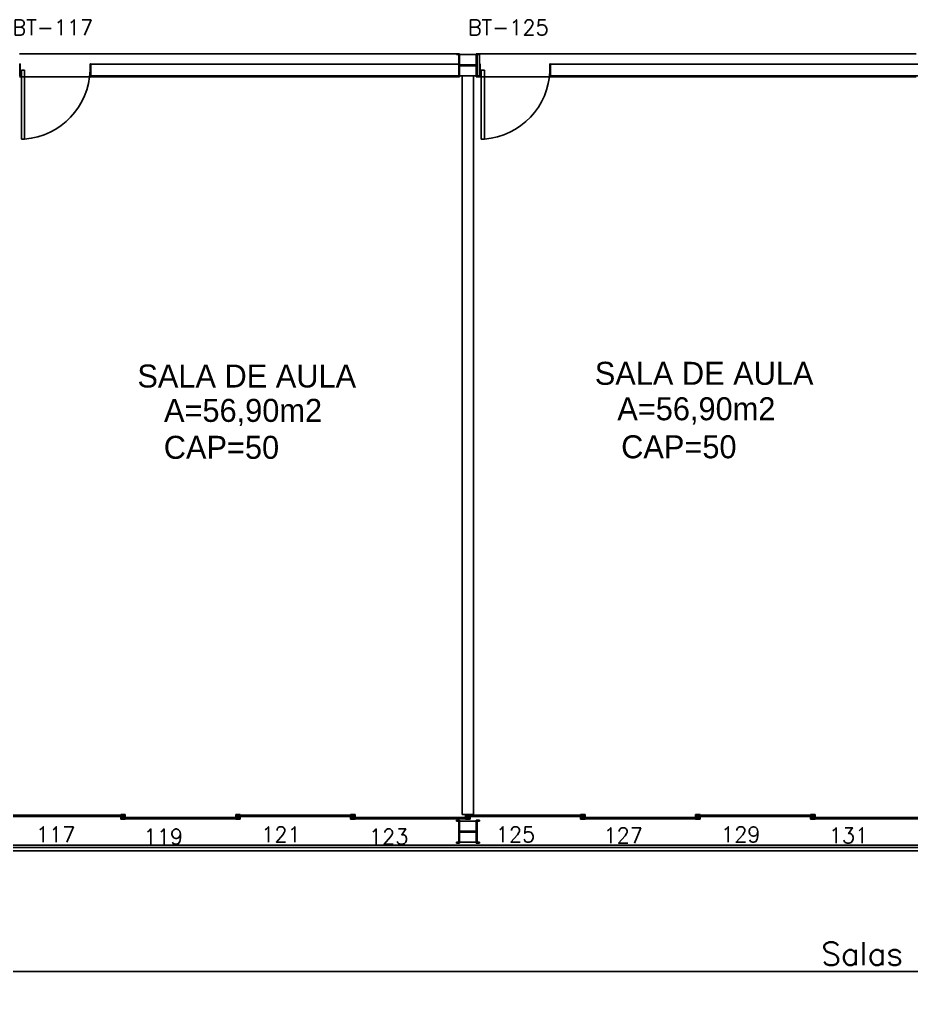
# Model space of a CAD drawing. Extents: x 940 to 1060, y 76 to 105.
# Drawn here: x 1027.12 to 1038.76, y 76.25 to 89.14 of the extents above; entities that cross this region are included whole.
import ezdxf
from ezdxf.enums import TextEntityAlignment as Align

# ---------------------------------------------------------------- set-up
doc = ezdxf.new("R2010")
doc.units = 0
doc.header["$LTSCALE"] = 0.5
doc.header["$MEASUREMENT"] = 0
doc.header["$PDMODE"] = 34
doc.header["$PDSIZE"] = 0.1
doc.layers.get('0').update_dxf_attribs({"linetype": 'CONTINUOUS'})
doc.layers.get('DEFPOINTS').update_dxf_attribs({"linetype": 'CONTINUOUS'})
for name, color, linetype in [('1', 1, 'CONTINUOUS'), ('ALVENARIA', 2, 'CONTINUOUS'), ('ENDEREÇO', 2, 'CONTINUOUS'), ('ESQUADRIAS', 1, 'CONTINUOUS'), ('ESTRUTURAS', 2, 'CONTINUOUS'), ('NMOD', 2, 'CONTINUOUS'), ('PORTA', 2, 'CONTINUOUS'), ('TEXTO', 2, 'CONTINUOUS'), ('TEXTO-CENTRO-CUSTO', 2, 'CONTINUOUS'), ('ÁREA', 2, 'CONTINUOUS')]:
    doc.layers.add(name, color=color, linetype=linetype)
doc.styles.add('FONTE', font='FONTE.shx', dxfattribs={"height": 0.4})
doc.styles.add('ROMANS', font='simplex.shx', dxfattribs={"height": 0.3})
doc.styles.add('UNB-100', font='simplex.shx', dxfattribs={"height": 0.2})
doc.dimstyles.new('1', dxfattribs={"dimtxt": 0.3, "dimasz": 0.18, "dimexe": 0.5, "dimexo": 1, "dimgap": 0.08, "dimtad": 1, "dimdec": 4, "dimzin": 12, "dimdsep": 46, "dimtxsty": 'ROMANS', "dimblk1": 'NONE', "dimblk2": 'NONE', "dimsah": 1, "dimcen": 0, "dimclrd": 2, "dimclre": 2, "dimclrt": 2, "dimadec": 0, "dimazin": 0, "dimtfac": 1, "dimtdec": 4, "dimtofl": 0, "dimtmove": 2, "dimatfit": 3, "dimldrblk": 'NONE', "dimfxl": 0, "dimtolj": 1, "dimtzin": 4, "dimarcsym": 0})

# ---------------------------------------------------------------- blocks, each defined once
blk = doc.blocks.new('*D18')
at = {"layer": 'DEFPOINTS', "color": 0}
for p in [(1026.97, 78.537), (1050.97, 78.537), (1050.97, 76.72)]:
    blk.add_point(p, dxfattribs=at)
at = {"layer": 'TEXTO-CENTRO-CUSTO', "color": 2, "lineweight": -2}
for p, q in [((1026.97, 77.537), (1026.97, 76.62)), ((1050.97, 77.537), (1050.97, 76.62)), ((1026.97, 76.72), (1050.97, 76.72))]:
    blk.add_line(p, q, dxfattribs=at)
at = {"layer": 'TEXTO-CENTRO-CUSTO', "color": 2, "insert": (1038.97, 76.95), "char_height": 0.3, "attachment_point": 5, "style": 'ROMANS'}
blk.add_mtext('\\A1;Salas de Aula', dxfattribs=at)
blk = doc.blocks.new('_NONE')
at = {"color": 0, "linetype": 'ByBlock'}
blk.add_circle((0, 0), 0.25, dxfattribs=at)

msp = doc.modelspace()

# ---------------------------------------------------------------- linework, layer by layer
at = {"layer": '1', "color": 1}
for p, q in [((1027.12025, 88.69302), (1032.82025, 88.69302)), ((1038.82025, 88.69302), (1033.12025, 88.69302)), ((1027.12025, 88.39302), (1032.82025, 88.39302)), ((1038.82025, 88.39302), (1033.12025, 88.39302)), ((977.47583, 78.36818), (1060.12025, 78.36818)), ((977.47583, 78.33818), (1060.12025, 78.33818))]:
    msp.add_line(p, q, dxfattribs=at)
at = {"layer": '1'}
msp.add_line((939.82083, 78.29302), (1060.12025, 78.29302), dxfattribs=at)
at = {"layer": 'ALVENARIA'}
for p, q in [((1032.85025, 88.55506), (1028.05014, 88.55506)), ((1028.05014, 88.40506), (1028.05014, 88.55506)), ((1034.05014, 88.40506), (1034.05014, 88.55506)), ((1034.05014, 88.55506), (1038.85025, 88.55506)), ((1032.85025, 88.40506), (1028.05014, 88.40506)), ((1032.89525, 78.76738), (1032.89525, 88.40502)), ((1033.04525, 78.76738), (1033.04525, 88.40502)), ((1034.05014, 88.40506), (1038.85025, 88.40506)), ((1032.89525, 78.76738), (1033.04525, 78.76738))]:
    msp.add_line(p, q, dxfattribs=at)
at = {"layer": 'ESQUADRIAS'}
for p, q in [((1026.94725, 78.75836), (1028.49325, 78.75836)), ((1026.94725, 78.74236), (1028.49325, 78.74236)), ((1028.44025, 78.76536), (1028.50025, 78.76536)), ((1028.44025, 78.73536), (1028.44025, 78.70536)), ((1028.50025, 78.73536), (1028.44025, 78.73536)), ((1028.44725, 78.72836), (1028.44725, 78.71236)), ((1028.44725, 78.72836), (1029.99325, 78.72836)), ((1028.49325, 78.74236), (1028.49325, 78.75836)), ((1028.50025, 78.76536), (1028.50025, 78.73536)), ((1029.94025, 78.76536), (1029.94025, 78.73536)), ((1030.00025, 78.76536), (1029.94025, 78.76536)), ((1029.94025, 78.73536), (1030.00025, 78.73536)), ((1029.94725, 78.75836), (1031.49325, 78.75836)), ((1029.94725, 78.74236), (1029.94725, 78.75836)), ((1029.94725, 78.74236), (1031.49325, 78.74236)), ((1029.99325, 78.72836), (1029.99325, 78.71236)), ((1030.00025, 78.73536), (1030.00025, 78.70536)), ((1031.44025, 78.76536), (1031.50025, 78.76536)), ((1031.44025, 78.73536), (1031.44025, 78.70536)), ((1031.50025, 78.73536), (1031.44025, 78.73536)), ((1031.44725, 78.72836), (1032.99325, 78.72836)), ((1031.44725, 78.72836), (1031.44725, 78.71236)), ((1031.49325, 78.74236), (1031.49325, 78.75836)), ((1031.50025, 78.76536), (1031.50025, 78.73536)), ((1032.94025, 78.76536), (1032.94025, 78.73536)), ((1033.00025, 78.76536), (1032.94025, 78.76536)), ((1032.94025, 78.73536), (1033.00025, 78.73536)), ((1032.94725, 78.74236), (1032.94725, 78.75836)), ((1032.94725, 78.75836), (1034.49325, 78.75836)), ((1032.94725, 78.74236), (1034.49325, 78.74236)), ((1032.99325, 78.72836), (1032.99325, 78.71236)), ((1033.00025, 78.73536), (1033.00025, 78.70536)), ((1034.44025, 78.76536), (1034.50025, 78.76536)), ((1034.44025, 78.73536), (1034.44025, 78.70536)), ((1034.50025, 78.73536), (1034.44025, 78.73536)), ((1034.44725, 78.72836), (1034.44725, 78.71236)), ((1034.44725, 78.72836), (1035.99325, 78.72836)), ((1034.49325, 78.74236), (1034.49325, 78.75836)), ((1034.50025, 78.76536), (1034.50025, 78.73536)), ((1035.94025, 78.76536), (1035.94025, 78.73536)), ((1036.00025, 78.76536), (1035.94025, 78.76536)), ((1035.94025, 78.73536), (1036.00025, 78.73536)), ((1035.94725, 78.75836), (1037.49325, 78.75836)), ((1035.94725, 78.74236), (1035.94725, 78.75836)), ((1035.94725, 78.74236), (1037.49325, 78.74236)), ((1035.99325, 78.72836), (1035.99325, 78.71236)), ((1036.00025, 78.73536), (1036.00025, 78.70536)), ((1037.44025, 78.76536), (1037.50025, 78.76536)), ((1037.44025, 78.73536), (1037.44025, 78.70536)), ((1037.50025, 78.73536), (1037.44025, 78.73536)), ((1037.44725, 78.72836), (1038.99325, 78.72836)), ((1037.44725, 78.72836), (1037.44725, 78.71236)), ((1037.49325, 78.74236), (1037.49325, 78.75836)), ((1037.50025, 78.76536), (1037.50025, 78.73536)), ((1028.44025, 78.70536), (1028.50025, 78.70536)), ((1028.44725, 78.71236), (1029.99325, 78.71236)), ((1030.00025, 78.70536), (1029.94025, 78.70536)), ((1031.44025, 78.70536), (1031.50025, 78.70536)), ((1031.44725, 78.71236), (1032.99325, 78.71236)), ((1033.00025, 78.70536), (1032.94025, 78.70536)), ((1034.44025, 78.70536), (1034.50025, 78.70536)), ((1034.44725, 78.71236), (1035.99325, 78.71236)), ((1036.00025, 78.70536), (1035.94025, 78.70536)), ((1037.44025, 78.70536), (1037.50025, 78.70536)), ((1037.44725, 78.71236), (1038.99325, 78.71236))]:
    msp.add_line(p, q, dxfattribs=at)
at = {"layer": 'ESTRUTURAS'}
for p, q in [((1032.82025, 88.69302), (1032.86225, 88.69302)), ((1032.82025, 88.69302), (1032.82025, 88.68102)), ((1032.82025, 88.68102), (1032.85025, 88.68102)), ((1032.85025, 88.40502), (1032.85025, 88.68102)), ((1032.86225, 88.39302), (1032.86225, 88.69302)), ((1033.07825, 88.68102), (1032.86225, 88.68102)), ((1033.07825, 88.39302), (1033.07825, 88.69302)), ((1033.07825, 88.69302), (1033.12025, 88.69302)), ((1033.09025, 88.40502), (1033.09025, 88.68102)), ((1033.09025, 88.68102), (1033.12025, 88.68102)), ((1033.12025, 88.69302), (1033.12025, 88.39302)), ((1033.12025, 88.69302), (1033.12025, 88.68102)), ((1033.07825, 88.54902), (1032.86225, 88.54902)), ((1033.07825, 88.53702), (1032.86225, 88.53702)), ((1032.82025, 88.40502), (1032.82025, 88.39302)), ((1032.85025, 88.40502), (1032.82025, 88.40502)), ((1032.86225, 88.39302), (1032.82025, 88.39302)), ((1033.07825, 88.40502), (1032.86225, 88.40502)), ((1033.12025, 88.39302), (1033.07825, 88.39302)), ((1033.12025, 88.40502), (1033.09025, 88.40502)), ((1033.12025, 88.40502), (1033.12025, 88.39302)), ((1032.82025, 78.69302), (1032.86225, 78.69302)), ((1032.82025, 78.69302), (1032.82025, 78.68102)), ((1032.82025, 78.68102), (1032.85025, 78.68102)), ((1032.85025, 78.40502), (1032.85025, 78.68102)), ((1032.86225, 78.39302), (1032.86225, 78.69302)), ((1033.07825, 78.68102), (1032.86225, 78.68102)), ((1033.07825, 78.39302), (1033.07825, 78.69302)), ((1033.07825, 78.69302), (1033.12025, 78.69302)), ((1033.09025, 78.40502), (1033.09025, 78.68102)), ((1033.09025, 78.68102), (1033.12025, 78.68102)), ((1033.12025, 78.69302), (1033.12025, 78.68102)), ((1033.07825, 78.54902), (1032.86225, 78.54902)), ((1033.07825, 78.53702), (1032.86225, 78.53702)), ((1032.82025, 78.40502), (1032.82025, 78.39302)), ((1032.85025, 78.40502), (1032.82025, 78.40502)), ((1032.86225, 78.39302), (1032.82025, 78.39302)), ((1033.07825, 78.40502), (1032.86225, 78.40502)), ((1033.12025, 78.39302), (1033.07825, 78.39302)), ((1033.12025, 78.40502), (1033.09025, 78.40502)), ((1033.12025, 78.40502), (1033.12025, 78.39302))]:
    msp.add_line(p, q, dxfattribs=at)
at = {"layer": 'PORTA'}
for p, q in [((1027.12525, 88.39992), (1027.12525, 88.55992)), ((1027.13025, 88.55992), (1027.12525, 88.55992)), ((1027.13025, 88.39992), (1027.13025, 88.55992)), ((1028.04514, 88.55992), (1028.04014, 88.55992)), ((1028.04014, 88.39992), (1028.04014, 88.55992)), ((1028.04514, 88.39992), (1028.04514, 88.55992)), ((1033.12525, 88.39911), (1033.12525, 88.55911)), ((1033.13025, 88.55911), (1033.12525, 88.55911)), ((1033.13025, 88.39911), (1033.13025, 88.55911)), ((1034.04014, 88.39911), (1034.04014, 88.55911)), ((1034.04514, 88.55911), (1034.04014, 88.55911)), ((1034.04514, 88.39911), (1034.04514, 88.55911)), ((1027.13025, 88.39992), (1027.12525, 88.39992)), ((1027.14577, 88.48035), (1027.18577, 88.48035)), ((1027.14577, 87.58035), (1027.14577, 88.48035)), ((1027.18577, 88.48035), (1027.18577, 87.58035)), ((1028.04514, 88.39992), (1028.04014, 88.39992)), ((1033.13025, 88.39911), (1033.12525, 88.39911)), ((1033.14577, 88.47954), (1033.18577, 88.47954)), ((1033.14577, 87.57954), (1033.14577, 88.47954)), ((1033.18577, 88.47954), (1033.18577, 87.57954)), ((1034.04514, 88.39911), (1034.04014, 88.39911)), ((1027.18577, 87.58035), (1027.14577, 87.58035)), ((1033.18577, 87.57954), (1033.14577, 87.57954))]:
    msp.add_line(p, q, dxfattribs=at)
at = {"layer": 'PORTA', "color": 1}
for centre in [(1027.11632, 88.50182), (1033.11632, 88.50101)]:
    msp.add_arc(centre, 0.92408, 274.310497, 358.642288, dxfattribs=at)

# ---------------------------------------------------------------- texts
at = {"layer": 'ENDEREÇO', "style": 'UNB-100'}
for s, p in [('BT-117', (1028.08128, 88.93633)), ('BT-125', (1034.02454, 88.93633))]:
    msp.add_text(s, height=0.2, dxfattribs=at).set_placement(p, align=Align.RIGHT)
at = {"layer": 'NMOD', "style": 'UNB-100'}
for s, p in [('117', (1027.84849, 78.40656)), ('121', (1030.78817, 78.40656)), ('125', (1033.84849, 78.40656)), ('129', (1036.78817, 78.40656)), ('119', (1029.25443, 78.37815)), ('123', (1032.1941, 78.37815)), ('127', (1035.25443, 78.3933)), ('131', (1038.1941, 78.3933))]:
    msp.add_text(s, height=0.2, dxfattribs=at).set_placement(p, align=Align.RIGHT)
at = {"layer": 'TEXTO', "style": 'FONTE'}
for s, p in [('SALA DE AULA', (1037.48024, 84.37334)), ('SALA DE AULA', (1031.51165, 84.3379)), ('CAP=50', (1030.50737, 83.40766)), ('CAP=50', (1036.47596, 83.41461))]:
    msp.add_text(s, height=0.3, dxfattribs=at).set_placement(p, align=Align.RIGHT)
at = {"layer": 'ÁREA', "style": 'FONTE'}
for p in [(1031.06799, 83.88951), (1036.98308, 83.9107)]:
    msp.add_text('A=56,90m2', height=0.3, dxfattribs=at).set_placement(p, align=Align.RIGHT)

# ---------------------------------------------------------------- dimensions: what is measured, and where the dimension line sits
at = {"layer": 'TEXTO-CENTRO-CUSTO'}
dim = msp.add_linear_dim(base=(1050.97025, 76.71981), p1=(1026.97025, 78.53702), p2=(1050.97025, 78.53702), text='Salas de Aula', dimstyle='1', override={"dimasz": 0.04, "dimexe": 0.1}, dxfattribs=at)
dim.commit()
dim.dimension.update_dxf_attribs({"geometry": '*D18', "text_midpoint": (1038.97025, 76.94981)})

doc.saveas('drawing.dxf')
